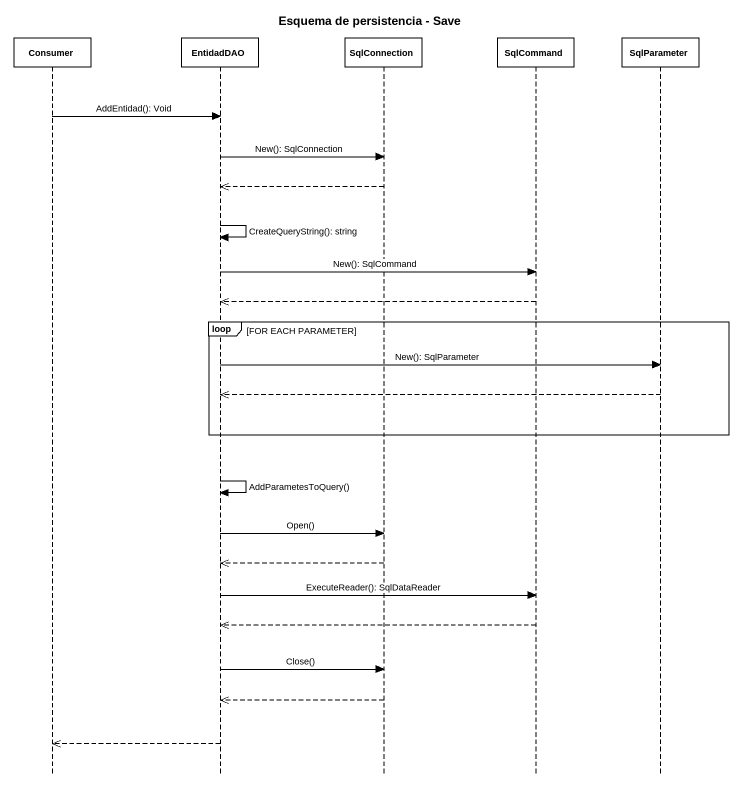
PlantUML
@startuml
title Esquema de persistencia - Save
hide footbox
participant Consumer
participant EntidadDAO
participant SqlConnection
participant SqlCommand
participant SqlParameter

Consumer -> EntidadDAO : AddEntidad(): Void
EntidadDAO -> SqlConnection : New(): SqlConnection
SqlConnection -->> EntidadDAO
EntidadDAO -> EntidadDAO : CreateQueryString(): string
EntidadDAO -> SqlCommand : New(): SqlCommand
SqlCommand -->> EntidadDAO
loop FOR EACH PARAMETER
  EntidadDAO -> SqlParameter : New(): SqlParameter
  SqlParameter -->> EntidadDAO
end
EntidadDAO -> EntidadDAO : AddParametesToQuery()
EntidadDAO -> SqlConnection : Open()
SqlConnection -->> EntidadDAO
EntidadDAO -> SqlCommand : ExecuteReader(): SqlDataReader
SqlCommand -->> EntidadDAO
EntidadDAO -> SqlConnection : Close()
SqlConnection -->> EntidadDAO
EntidadDAO -->> Consumer
@enduml
